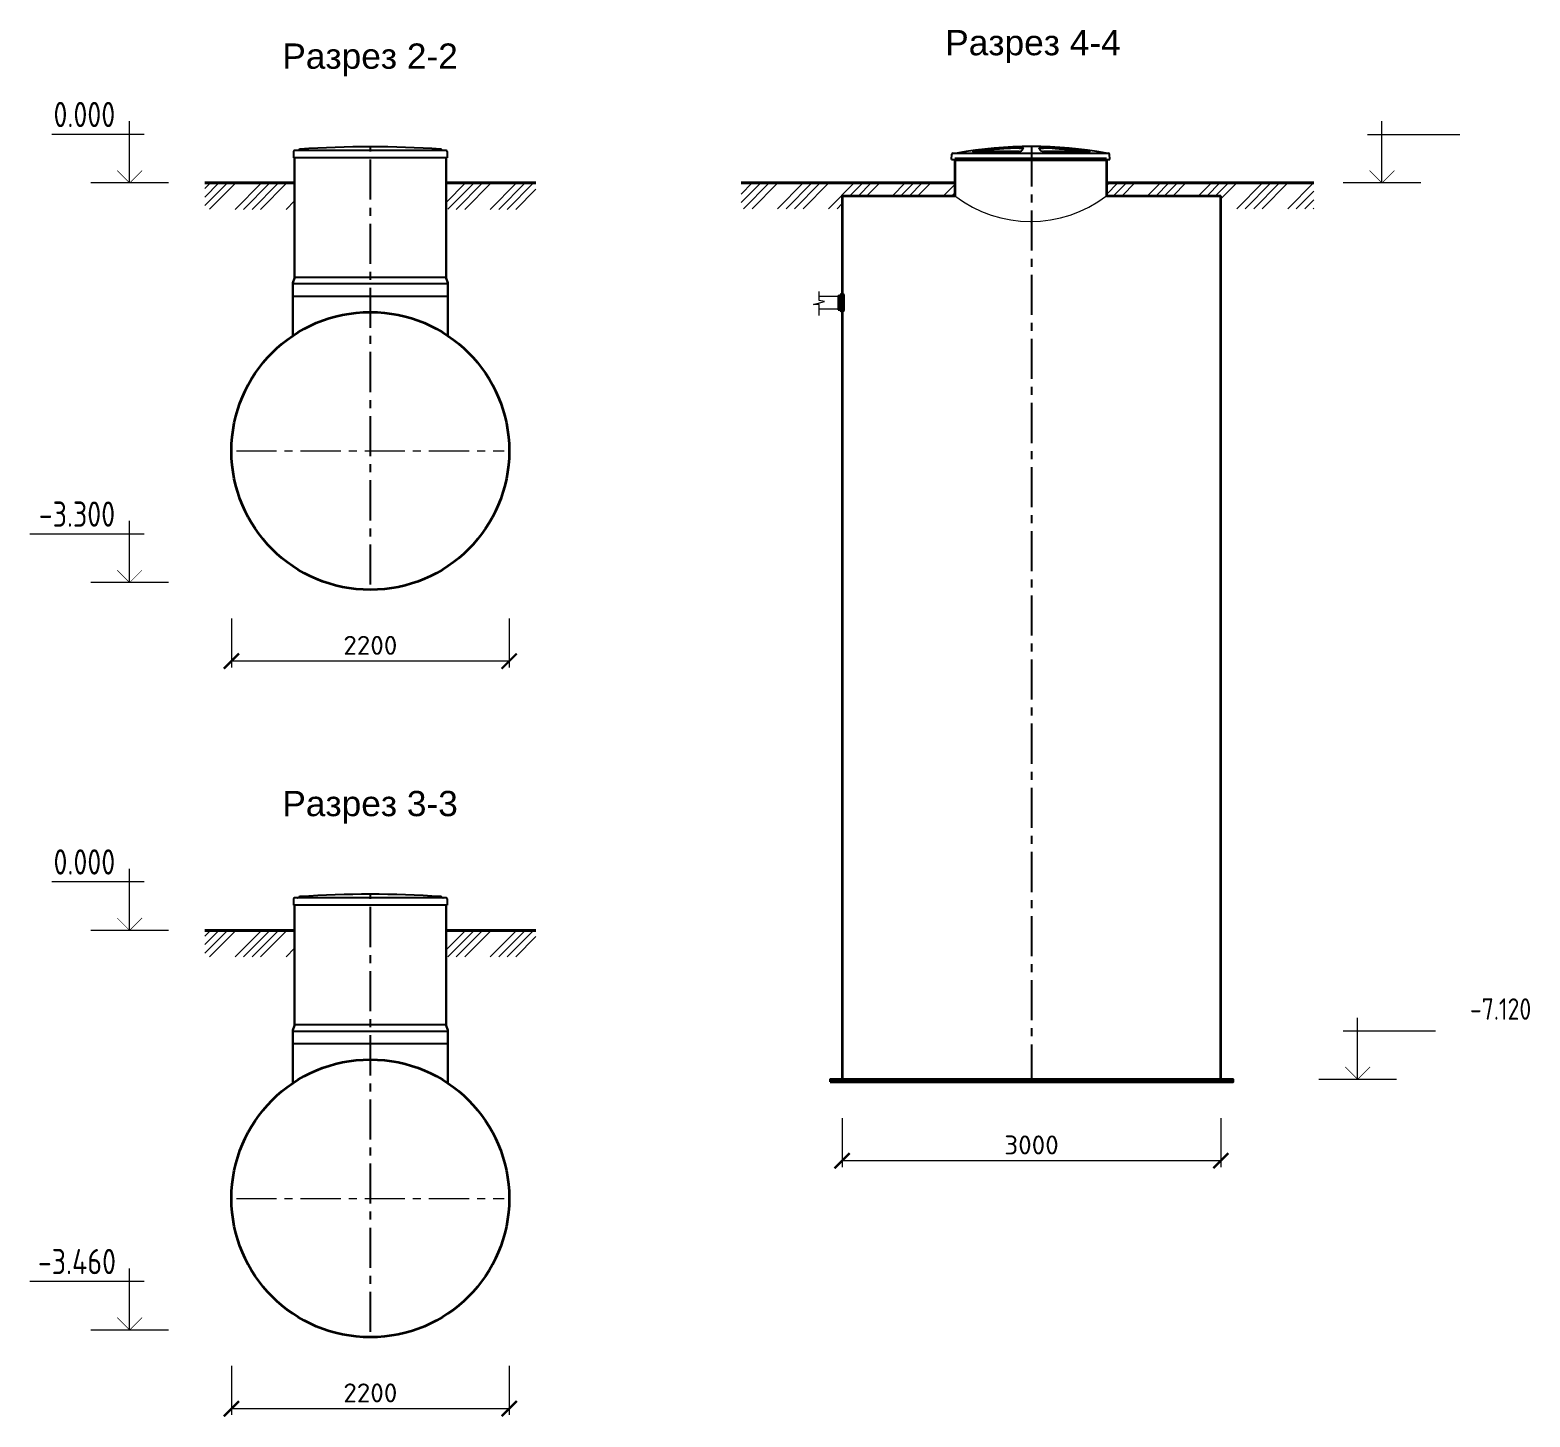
# Model space of a CAD drawing. Header units: millimetres. Extents: x 313506 to 417817, y -39276 to 9875.
# Drawn here: x 405936 to 417817, y -1457 to 9529 of the extents above; entities that cross this region are included whole.
import ezdxf

# ---------------------------------------------------------------- set-up
doc = ezdxf.new("R2010")
doc.units = ezdxf.units.MM
doc.linetypes.add('осевая', pattern=[50.8, 31.75, -6.35, 6.35, -6.35])
doc.layers.add('Системный слой', color=7, linetype='Continuous')
doc.layers.add('эколайн', color=7, linetype='Continuous', lineweight=30)
doc.styles.add('ARTEM Arial', font='simplex.shx')
doc.styles.add('ARTEM GOST', font='GOST_A.TTF')
doc.dimstyles.new('ARTEM', dxfattribs={"dimtxt": 70, "dimasz": 50, "dimexe": 35, "dimexo": 15, "dimgap": 10, "dimtad": 1, "dimdec": 0, "dimtxsty": 'ARTEM Arial', "dimcen": 2.5, "dimclrd": 7, "dimclre": 7, "dimclrt": 7, "dimadec": 0, "dimazin": 0, "dimtfac": 1, "dimtdec": 0, "dimtmove": 0, "dimatfit": 3, "dimfxl": 1, "dimlwd": 15, "dimlwe": 15, "dimarcsym": 0})

# ---------------------------------------------------------------- blocks, each defined once
blk = doc.blocks.new('_ArchTick')
at = {"color": 0, "linetype": 'ByBlock', "const_width": 0.15}
blk.add_lwpolyline([(-0.5, -0.5), (0.5, 0.5)], dxfattribs=at)
blk = doc.blocks.new('*D359')
at = {"color": 7, "lineweight": 15, "transparency": 16777216}
for p, q in [((407532, 4867), (407532, 4480)), ((409732, 4867), (409732, 4480)), ((409732, 4530), (407532, 4530))]:
    blk.add_line(p, q, dxfattribs=at)
at = {"layer": 'Defpoints', "color": 0, "lineweight": 20, "transparency": 16777216}
for p in [(407532, 4882), (409732, 4882), (407532, 4530)]:
    blk.add_point(p, dxfattribs=at)
at = {"color": 7, "lineweight": 15, "transparency": 16777216, "xscale": 120, "yscale": 120, "zscale": 120, "rotation": 180}
blk.add_blockref('_ArchTick', (407532, 4530), dxfattribs=at)
at = {"color": 7, "lineweight": 15, "transparency": 16777216, "xscale": 120, "yscale": 120, "zscale": 120}
blk.add_blockref('_ArchTick', (409732, 4530), dxfattribs=at)
at = {"color": 7, "lineweight": 20, "transparency": 16777216, "insert": (408632, 4655), "char_height": 150, "attachment_point": 5, "style": 'ARTEM Arial'}
blk.add_mtext('2200', dxfattribs=at)
blk = doc.blocks.new('*D360')
at = {"color": 7, "lineweight": 15, "transparency": 16777216}
for p, q in [((407532, -1053), (407532, -1441)), ((409732, -1053), (409732, -1441)), ((409732, -1391), (407532, -1391))]:
    blk.add_line(p, q, dxfattribs=at)
at = {"layer": 'Defpoints', "color": 0, "lineweight": 20, "transparency": 16777216}
for p in [(407532, -1038), (409732, -1038), (407532, -1391)]:
    blk.add_point(p, dxfattribs=at)
at = {"color": 7, "lineweight": 15, "transparency": 16777216, "xscale": 120, "yscale": 120, "zscale": 120, "rotation": 180}
blk.add_blockref('_ArchTick', (407532, -1391), dxfattribs=at)
at = {"color": 7, "lineweight": 15, "transparency": 16777216, "xscale": 120, "yscale": 120, "zscale": 120}
blk.add_blockref('_ArchTick', (409732, -1391), dxfattribs=at)
at = {"color": 7, "lineweight": 20, "transparency": 16777216, "insert": (408632, -1266), "char_height": 150, "attachment_point": 5, "style": 'ARTEM Arial'}
blk.add_mtext('2200', dxfattribs=at)
blk = doc.blocks.new('*D373')
at = {"color": 7, "lineweight": 15, "transparency": 16777216}
for p, q in [((412369, 910), (412369, 523)), ((415369, 910), (415369, 523)), ((415369, 573), (412369, 573))]:
    blk.add_line(p, q, dxfattribs=at)
at = {"layer": 'Defpoints', "color": 0, "lineweight": 20, "transparency": 16777216}
for p in [(412369, 925), (415369, 925), (412369, 573)]:
    blk.add_point(p, dxfattribs=at)
at = {"color": 7, "lineweight": 15, "transparency": 16777216, "xscale": 120, "yscale": 120, "zscale": 120, "rotation": 180}
blk.add_blockref('_ArchTick', (412369, 573), dxfattribs=at)
at = {"color": 7, "lineweight": 15, "transparency": 16777216, "xscale": 120, "yscale": 120, "zscale": 120}
blk.add_blockref('_ArchTick', (415369, 573), dxfattribs=at)
at = {"color": 7, "lineweight": 20, "transparency": 16777216, "insert": (413869, 698), "char_height": 150, "attachment_point": 5, "style": 'ARTEM Arial'}
blk.add_mtext('3000', dxfattribs=at)

msp = doc.modelspace()

# ---------------------------------------------------------------- hatches: boundary and pattern name
at = {"lineweight": 20}
h = msp.add_hatch(dxfattribs=at)
h.set_pattern_fill('ANSI34', color=256, scale=15, style=0)
h.set_pattern_definition([(45, (177495.3, 471498.17), (-202.05576, 202.05576), []), (45, (177562.64, 471498.17), (-202.05576, 202.05576), []), (45, (177630, 471498.17), (-202.05576, 202.05576), []), (45, (177697.35, 471498.17), (-202.05576, 202.05576), [])])
h.paths.add_polyline_path([(408032.1, 8317.2), (407321, 8317.2), (407321, 8108.6), (408032.1, 8108.1)])
h.paths.add_polyline_path([(409943.2, 8317.2), (409232.1, 8317.2), (409232.1, 8108.6), (409943.2, 8108.1)])
h = msp.add_hatch(dxfattribs=at)
h.set_pattern_fill('ANSI34', color=256, scale=15, style=0)
h.set_pattern_definition([(45, (142007.82, -151413.4), (-202.05576, 202.05576), []), (45, (142075.17, -151413.4), (-202.05576, 202.05576), []), (45, (142142.52, -151413.4), (-202.05576, 202.05576), []), (45, (142209.87, -151413.4), (-202.05576, 202.05576), [])])
h.paths.add_polyline_path([(411569, 8317.2), (411569, 8113.7), (412368.6, 8113.7), (412368.6, 8215.5), (413262.1, 8215.5), (413262.1, 8317.2)])
h.paths.add_polyline_path([(416104.4, 8317.2), (416104.4, 8113.7), (415369.8, 8113.7), (415369.8, 8215.5), (414462.1, 8215.5), (414462.1, 8317.2)])
h = msp.add_hatch(dxfattribs=at)
h.set_pattern_fill('ANSI34', color=256, scale=15, style=0)
h.set_pattern_definition([(45, (177495.3, 465578.02), (-202.05576, 202.05576), []), (45, (177562.64, 465578.02), (-202.05576, 202.05576), []), (45, (177630, 465578.02), (-202.05576, 202.05576), []), (45, (177697.35, 465578.02), (-202.05576, 202.05576), [])])
h.paths.add_polyline_path([(408032.1, 2397.1), (407321, 2397.1), (407321, 2188.5), (408032.1, 2188)])
h.paths.add_polyline_path([(409943.2, 2397.1), (409232.1, 2397.1), (409232.1, 2188.5), (409943.2, 2188)])

# ---------------------------------------------------------------- linework, layer by layer
at = {"color": 1, "linetype": 'осевая', "lineweight": 25, "ltscale": 10}
for p, q in [((408632.1, 5137.2), (408632.1, 8604.3)), ((413869.8, 8606.8), (413869.9, 1217.2)), ((408632.1, -782.9), (408632.1, 2684.1))]:
    msp.add_line(p, q, dxfattribs=at)
at = {"lineweight": 30}
for p, q in [((408032.1, 8517.2), (408032.1, 7577.8)), ((409232.1, 8517.2), (409232.1, 7577.8)), ((408018.1, 7514.6), (408018.1, 7107.4)), ((408019.5, 7527.1), (408030.8, 7564.3)), ((409244.8, 7527.1), (409233.5, 7564.3)), ((409246.1, 7514.6), (409246.1, 7107.4)), ((408032.1, 2597.1), (408032.1, 1657.7)), ((409232.1, 2597.1), (409232.1, 1657.7)), ((408018.1, 1594.5), (408018.1, 1187.2)), ((408019.5, 1607), (408030.8, 1644.1)), ((409244.8, 1607), (409233.5, 1644.1)), ((409246.1, 1594.5), (409246.1, 1187.2))]:
    msp.add_line(p, q, dxfattribs=at)
at = {"lineweight": 53}
msp.add_line((414462.1, 8503.8), (413262.1, 8503.8), dxfattribs=at)
at = {"lineweight": 35}
for p, q in [((413262.1, 8503.8), (413262.1, 8215.5)), ((414462.1, 8503.8), (414462.1, 8215.5)), ((412368.6, 8215.5), (412370.5, 1217.2)), ((412368.6, 8215.5), (413262.1, 8215.5)), ((414462.1, 8215.5), (415369.8, 8215.5)), ((415369.8, 1217.2), (415369.8, 8215.5)), ((413069.1, 1217.2), (414569.1, 1217.2))]:
    msp.add_line(p, q, dxfattribs=at)
at = {"lineweight": 40}
for p, q in [((407321, 8317.2), (408032.1, 8317.2)), ((409943.2, 8317.2), (409232.1, 8317.2)), ((413262.1, 8317.2), (411569, 8317.2)), ((416104.4, 8317.2), (414462.1, 8317.2)), ((407321, 2397.1), (408032.1, 2397.1)), ((409943.2, 2397.1), (409232.1, 2397.1))]:
    msp.add_line(p, q, dxfattribs=at)
at = {"lineweight": 25}
for p, q in [((408018.5, 7520.4), (409245.8, 7520.4)), ((408031.8, 7571), (409232.5, 7571)), ((408018.1, 7421.6), (409246.1, 7421.6)), ((408018.5, 1600.2), (409245.8, 1600.2)), ((408031.8, 1650.9), (409232.5, 1650.9)), ((408018.1, 1501.5), (409246.1, 1501.5))]:
    msp.add_line(p, q, dxfattribs=at)
at = {"lineweight": 20}
for p, q in [((412142.9, 7355.4), (412229.1, 7377.5)), ((412186.6, 7387), (412186.6, 7458.9)), ((412337.2, 7419.2), (412186.6, 7419.2)), ((412229.1, 7377.5), (412186.6, 7387)), ((412337.2, 7419.2), (412337.2, 7419.2)), ((412186.6, 7355.4), (412142.9, 7355.4)), ((412186.6, 7266.9), (412186.6, 7355.4)), ((412186.6, 7319.2), (412337.2, 7319.2)), ((412369.8, 1217.2), (415369.8, 1217.2))]:
    msp.add_line(p, q, dxfattribs=at)
at = {"color": 7, "lineweight": 25}
for p, q in [((412337.2, 7426.9), (412337.2, 7311.5)), ((412337.2, 7426.9), (412352.2, 7426.9)), ((412352.2, 7309.9), (412352.2, 7428.5)), ((412360.9, 7437.2), (412376.2, 7437.2)), ((412384.9, 7309.9), (412384.9, 7428.5)), ((412337.2, 7311.5), (412352.2, 7311.5)), ((412360.9, 7301.2), (412376.2, 7301.2))]:
    msp.add_line(p, q, dxfattribs=at)
at = {"color": 1, "linetype": 'осевая', "lineweight": 15, "ltscale": 10}
for p, q in [((407572.1, 6194.7), (409692.2, 6194.7)), ((407572.1, 274.6), (409692.2, 274.6))]:
    msp.add_line(p, q, dxfattribs=at)
at = {"lineweight": 35}
msp.add_lwpolyline([(412274.3, 1197.2), (415465.4, 1197.2), (415465.4, 1217.2), (412274.3, 1217.2)], close=True, dxfattribs=at)
for centre in [(408632.1, 6194.7), (408632.1, 274.6)]:
    msp.add_circle(centre, 1100, dxfattribs=at)
at = {"color": 7, "lineweight": 25}
for centre, radius, start, end in [((408054.1, 8590.4), 14.8, 270.0009, 300.58039), ((408083.3, 8552.7), 33.1, 102.60851, 130.91713), ((408632.1, 600.8), 8003.4, 86.0163, 93.9837), ((409181, 8552.7), 33.1, 49.08287, 77.39149), ((409210.2, 8590.4), 14.8, 239.41961, 269.9991), ((412360.9, 7428.5), 8.7, 90, 180), ((412376.2, 7428.5), 8.7, 0, 90), ((412360.9, 7309.9), 8.7, 180, 270), ((412376.2, 7309.9), 8.7, 270, 0), ((408054.1, 2670.3), 14.8, 270.0009, 300.58039), ((408083.3, 2632.5), 33.1, 102.60851, 130.91713), ((408632.1, -5319.3), 8003.4, 86.0163, 93.9837), ((409181, 2632.5), 33.1, 49.08287, 77.39149), ((409210.2, 2670.3), 14.8, 239.41961, 269.9991)]:
    msp.add_arc(centre, radius, start, end, dxfattribs=at)
at = {"lineweight": 20}
msp.add_arc((413862.1, 9000.5), 988, 232.60803, 307.39197, dxfattribs=at)
at = {"lineweight": 30}
for centre, start, end in [((408088.1, 7513.5), 168.82143, 180), ((407962.1, 7577.8), 348.82143, 0), ((409302.1, 7577.8), 180, 191.17857), ((409176.1, 7513.5), 0, 11.17857), ((408088.1, 1593.4), 168.82143, 180), ((407962.1, 1657.7), 348.82143, 0), ((409302.1, 1657.7), 180, 191.17857), ((409176.1, 1593.4), 0, 11.17857)]:
    msp.add_arc(centre, 70, start, end, dxfattribs=at)
at = {"layer": 'Системный слой', "color": 7, "lineweight": 25}
for p, q in [((408022.8, 8566.7), (408022.8, 8517.2)), ((409232.6, 8575.6), (408031.7, 8575.6)), ((409241.5, 8566.7), (409241.5, 8517.2)), ((413770.2, 8566.6), (413405.3, 8566.6)), ((413805.3, 8593.7), (413804, 8590.2)), ((413930.8, 8590.2), (413929.5, 8593.7)), ((414329.6, 8566.6), (413964.6, 8566.6)), ((409241.5, 8517.2), (408022.8, 8517.2)), ((413234.8, 8503.8), (413238.3, 8544.7)), ((413234.8, 8503.8), (413712.1, 8503.8)), ((413248.3, 8553.8), (413712.1, 8553.8)), ((413712.1, 8553.8), (414476, 8553.8)), ((413712.1, 8503.8), (414489.5, 8503.8)), ((414489.5, 8503.8), (414485.9, 8544.7)), ((408022.8, 2646.5), (408022.8, 2597.1)), ((409232.6, 2655.4), (408031.7, 2655.4)), ((409241.5, 2646.5), (409241.5, 2597.1)), ((409241.5, 2597.1), (408022.8, 2597.1))]:
    msp.add_line(p, q, dxfattribs=at)
for centre, radius, start, end in [((408031.7, 8566.7), 8.9, 90, 180), ((409232.6, 8566.7), 8.9, 360, 90), ((413869.8, 5291.9), 3315, 79.73537, 100.26463), ((413770.2, 8602.6), 36, 270, 340), ((413964.6, 8602.6), 36, 200, 270), ((413248.3, 8543.8), 10, 90, 175), ((414476, 8543.8), 10, 5, 90), ((408031.7, 2646.5), 8.9, 90, 180), ((409232.6, 2646.5), 8.9, 360, 90)]:
    msp.add_arc(centre, radius, start, end, dxfattribs=at)
for start_param, end_param in [(-1.5443623, -1.5187311), (-1.6228615, -1.5972304)]:
    msp.add_ellipse((413867.4, 5183.3), major_axis=(-3630.5, 0), ratio=0.9396926, start_param=start_param, end_param=end_param, dxfattribs=at)
for points, knots in [([(413678.5, 8590.2), (413664.3, 8589.5), (413639.5, 8588.2), (413611.3, 8586.4), (413586.8, 8584.7), (413566.3, 8583.1), (413546, 8581.5), (413533.1, 8580.3), (413523.7, 8579.5), (413514.6, 8578.7), (413505.8, 8577.8), (413497.2, 8577), (413489.1, 8576.2), (413481.4, 8575.4), (413474.2, 8574.7), (413467.3, 8574), (413460.9, 8573.3), (413454.8, 8572.6), (413449.1, 8572), (413443.7, 8571.4), (413438.8, 8570.8), (413434.3, 8570.3), (413430.3, 8569.8), (413426.7, 8569.4), (413423.6, 8569), (413420.9, 8568.7), (413418.4, 8568.4), (413416.3, 8568.1), (413414.5, 8567.9), (413413, 8567.7), (413411.8, 8567.5), (413410.8, 8567.4), (413410, 8567.3), (413409.3, 8567.2), (413408.8, 8567.1), (413408.3, 8567.1), (413407.9, 8567), (413407.5, 8567), (413407.2, 8566.9), (413406.9, 8566.9), (413406.6, 8566.8), (413406.3, 8566.8), (413406.1, 8566.8), (413406, 8566.7), (413405.8, 8566.7), (413405.7, 8566.7), (413405.6, 8566.7), (413405.5, 8566.7), (413405.4, 8566.6), (413405.3, 8566.6), (413405.3, 8566.6), (413405.2, 8566.6), (413405.2, 8566.6), (413405.2, 8566.6), (413405.2, 8566.6), (413405.3, 8566.6)], [0, 0, 0, 0, 8.4905696, 14.8157009, 16.9144847, 23.1340577, 27.122201, 29.0419957, 30.9199254, 32.7356627, 34.5313415, 36.2414343, 37.8861135, 39.4200464, 40.9084751, 42.2814057, 43.583753, 44.7904979, 45.9713004, 47.0558704, 48.0699333, 48.9668501, 49.8181629, 50.5500268, 51.20887, 51.7687749, 52.3022872, 52.7569701, 53.1585161, 53.4774578, 53.7669293, 53.9915935, 54.1796537, 54.3263312, 54.4665015, 54.5878126, 54.6971362, 54.7880217, 54.872592, 54.9429839, 55.0758673, 55.1419208, 55.2035092, 55.2819043, 55.3200793, 55.3595914, 55.4133094, 55.4661592, 55.517729, 55.5661299, 55.6302296, 55.7149079, 55.8083013, 55.9048159, 56, 56, 56, 56]), ([(413771.5, 8593.7), (413773.3, 8593.7), (413775.7, 8593.8), (413779, 8593.8), (413780.8, 8593.9), (413782.9, 8593.9), (413784.3, 8593.9), (413786, 8594), (413787.3, 8594), (413788.9, 8594), (413790.6, 8594), (413792.3, 8594), (413793.8, 8594), (413795, 8594), (413796.1, 8594), (413797.3, 8594), (413798.4, 8594), (413799.3, 8594), (413800.2, 8594), (413801.1, 8594), (413802.1, 8594), (413802.9, 8593.9), (413803.5, 8593.9), (413803.9, 8593.9), (413804.3, 8593.9), (413804.7, 8593.8), (413805.2, 8593.8), (413805.3, 8593.7), (413805.3, 8593.7)], [0, 0, 0, 0, 2.9513273, 3.9424804, 5.4361728, 5.9343134, 7.4227758, 7.9145535, 8.8910108, 9.8520121, 10.7968725, 12.1880905, 13.093522, 13.9703805, 14.8125322, 15.6188044, 16.7739192, 17.6324604, 18.2350171, 19.3170583, 20.4081033, 21.7581769, 22.619838, 23.3549946, 24.082633, 25.1483018, 26.4600108, 29, 29, 29, 29]), ([(413929.5, 8593.7), (413929.5, 8593.7), (413929.6, 8593.7), (413929.7, 8593.8), (413929.9, 8593.8), (413930.2, 8593.8), (413930.6, 8593.9), (413931.1, 8593.9), (413931.6, 8593.9), (413932.3, 8594), (413933.1, 8594), (413933.9, 8594), (413934.8, 8594), (413935.8, 8594), (413936.8, 8594), (413937.8, 8594), (413939.1, 8594), (413940.5, 8594), (413942.1, 8594), (413943.4, 8594), (413944.7, 8594), (413946.4, 8594), (413948, 8594), (413949.9, 8593.9), (413951.6, 8593.9), (413953.3, 8593.9), (413955, 8593.9), (413956.8, 8593.8), (413959.1, 8593.8), (413961.3, 8593.7), (413962.7, 8593.7), (413963.4, 8593.7)], [0, 0, 0, 0, 1.1000986, 2.1738803, 3.256637, 4.3503232, 5.4483427, 6.5482079, 7.6446694, 8.7333004, 9.8107705, 10.8711858, 11.9137903, 12.9394541, 13.9514898, 14.9336919, 15.8846511, 17.2345428, 18.5091523, 19.4565081, 20.1213982, 21.3153747, 22.9233838, 23.4658061, 24.9598212, 26.1740685, 26.5739398, 28.1252786, 29.5278357, 30.7870608, 32, 32, 32, 32]), ([(414056.3, 8590.2), (414070.3, 8589.6), (414098.3, 8588), (414136.6, 8585.5), (414170.7, 8583), (414197, 8580.8), (414216, 8579.1), (414228, 8577.9), (414236.6, 8577.1), (414244.7, 8576.3), (414252.5, 8575.5), (414259.9, 8574.8), (414266.8, 8574), (414273.3, 8573.4), (414279.4, 8572.7), (414285.2, 8572), (414290.7, 8571.4), (414295.6, 8570.9), (414300.2, 8570.3), (414304.2, 8569.9), (414307.9, 8569.4), (414311, 8569), (414313.8, 8568.7), (414316.3, 8568.4), (414318.5, 8568.1), (414320.3, 8567.9), (414321.8, 8567.7), (414323, 8567.5), (414324.1, 8567.4), (414324.9, 8567.3), (414325.5, 8567.2), (414326.1, 8567.1), (414326.5, 8567.1), (414327, 8567), (414327.3, 8567), (414327.6, 8566.9), (414327.9, 8566.9), (414328.2, 8566.8), (414328.5, 8566.8), (414328.7, 8566.8), (414328.9, 8566.7), (414329, 8566.7), (414329.1, 8566.7), (414329.2, 8566.7), (414329.3, 8566.7), (414329.4, 8566.6), (414329.5, 8566.6), (414329.6, 8566.6), (414329.6, 8566.6), (414329.7, 8566.6), (414329.6, 8566.6), (414329.6, 8566.6), (414329.6, 8566.6)], [0, 0, 0, 0, 7.9271864, 15.8230745, 21.6780078, 27.2673409, 30.7753277, 32.4829307, 34.1112005, 35.6786027, 37.1427067, 38.5641991, 39.8772025, 41.1237724, 42.2801087, 43.4117639, 44.4516462, 45.4242419, 46.284915, 47.1019894, 47.8044509, 48.436736, 48.9737732, 49.4852617, 49.9206085, 50.3046715, 50.6090467, 50.8850363, 51.0986801, 51.2771697, 51.4159891, 51.548651, 51.6634645, 51.7669325, 51.8529498, 51.9329899, 51.9996106, 52.1253747, 52.1878893, 52.2461782, 52.3203735, 52.3565035, 52.3938989, 52.4447393, 52.4947578, 52.543565, 52.589373, 52.6500388, 52.7301807, 52.8185709, 52.909915, 53, 53, 53, 53])]:
    msp.add_open_spline(points, degree=3, knots=knots, dxfattribs=at)
at = {"layer": 'эколайн', "lineweight": 13, "ltscale": 200}
for p, q in [((406725.6, 8701), (406725.6, 8805.7)), ((416644.6, 8701), (416644.6, 8805.7)), ((406725.6, 8701), (406108.7, 8701)), ((406839.9, 8701), (406725.6, 8701)), ((406725.6, 8317.2), (406725.6, 8701)), ((416530.3, 8701), (416644.6, 8701)), ((416644.6, 8317.2), (416644.6, 8701)), ((416644.6, 8701), (417261.5, 8701)), ((407034, 8317.2), (406417.1, 8317.2)), ((416953.1, 8317.2), (416336.2, 8317.2)), ((406725.6, 5536), (406725.6, 5640.7)), ((406725.6, 5536), (405936.4, 5536)), ((406839.9, 5536), (406725.6, 5536)), ((406725.6, 5152.2), (406725.6, 5536)), ((407034, 5152.2), (406417.1, 5152.2)), ((406725.6, 2780.9), (406725.6, 2885.5)), ((406725.6, 2780.9), (406108.7, 2780.9)), ((406839.9, 2780.9), (406725.6, 2780.9)), ((406725.6, 2397.1), (406725.6, 2780.9)), ((407034, 2397.1), (406417.1, 2397.1)), ((416451.9, 1601), (416451.9, 1705.7)), ((416337.6, 1601), (416451.9, 1601)), ((416451.9, 1217.2), (416451.9, 1601)), ((416451.9, 1601), (417068.8, 1601)), ((416760.4, 1217.2), (416143.5, 1217.2)), ((406725.6, -384.1), (406725.6, -279.5)), ((406725.6, -384.1), (405936.4, -384.1)), ((406839.9, -384.1), (406725.6, -384.1)), ((406725.6, -767.9), (406725.6, -384.1)), ((407034, -767.9), (406417.1, -767.9))]:
    msp.add_line(p, q, dxfattribs=at)
at = {"layer": 'эколайн', "linetype": 'Continuous', "lineweight": 35, "ltscale": 200, "const_width": 5}
for points in [[(406627.3, 8415.4), (406725.6, 8317.2), (406823.8, 8415.4)], [(416546.4, 8415.4), (416644.6, 8317.2), (416742.9, 8415.4)], [(406627.3, 5250.4), (406725.6, 5152.2), (406823.8, 5250.4)], [(406627.3, 2495.3), (406725.6, 2397.1), (406823.8, 2495.3)], [(416353.7, 1315.5), (416451.9, 1217.2), (416550.2, 1315.5)], [(406627.3, -669.7), (406725.6, -767.9), (406823.8, -669.7)]]:
    msp.add_lwpolyline(points, dxfattribs=at)

# ---------------------------------------------------------------- texts
at = {"color": 7, "lineweight": 25, "char_height": 200, "attachment_point": 3}
for s, insert in [('{\\fArial|b0|i0|c204|p34;Разрез 4-4}', (414575.4, 9529)), ('{\\fArial|b0|i0|c204|p34;Разрез 2\\fArial|b0|i0|c0|p34;-\\fArial|b0|i0|c204|p34;2}', (409324.9, 9422.2)), ('{\\fArial|b0|i0|c204|p34;Разрез 3\\fArial|b0|i0|c0|p34;-\\fArial|b0|i0|c204|p34;3}', (409324.9, 3502))]:
    msp.add_mtext(s, dxfattribs=dict(at, insert=insert))
at = {"lineweight": 20, "width": 2065.898, "style": 'ARTEM GOST'}
for s, insert, char_height, attachment_point in [('\\pi771.98;0.000', (405350.4, 8959.5), 200, 1), ('\\pi725.52;-3.300', (405280.4, 5794.5), 200, 1), ('\\pi771.98;0.000', (405350.4, 3039.3), 200, 1), ('-7.120', (417827.1, 1859.5), 170, 3), ('\\pi718.37;-3.460', (405280.4, -125.7), 200, 1)]:
    msp.add_mtext(s, dxfattribs=dict(at, insert=insert, char_height=char_height, attachment_point=attachment_point))

# ---------------------------------------------------------------- dimensions: what is measured, and where the dimension line sits
at = {"lineweight": 20}
for base, p1, p2, picture, middle in [((407532.1, 4529.6), (409732.1, 4881.9), (407532.1, 4881.9), '*D359', (408632.1, 4654.6)), ((412369, 572.6), (415368.8, 924.9), (412369, 924.9), '*D373', (413868.9, 697.6)), ((407532.1, -1390.6), (409732.1, -1038.3), (407532.1, -1038.3), '*D360', (408632.1, -1265.6))]:
    dim = msp.add_linear_dim(base=base, p1=p1, p2=p2, angle=180, dimstyle='ARTEM', override={"dimtxt": 150, "dimasz": 120, "dimexe": 50, "dimgap": 50, "dimblk1": 'ArchTick', "dimblk2": 'ArchTick', "dimsah": 1}, dxfattribs=at)
    dim.commit()
    dim.dimension.update_dxf_attribs({"geometry": picture, "text_midpoint": middle})

doc.saveas('drawing.dxf')
